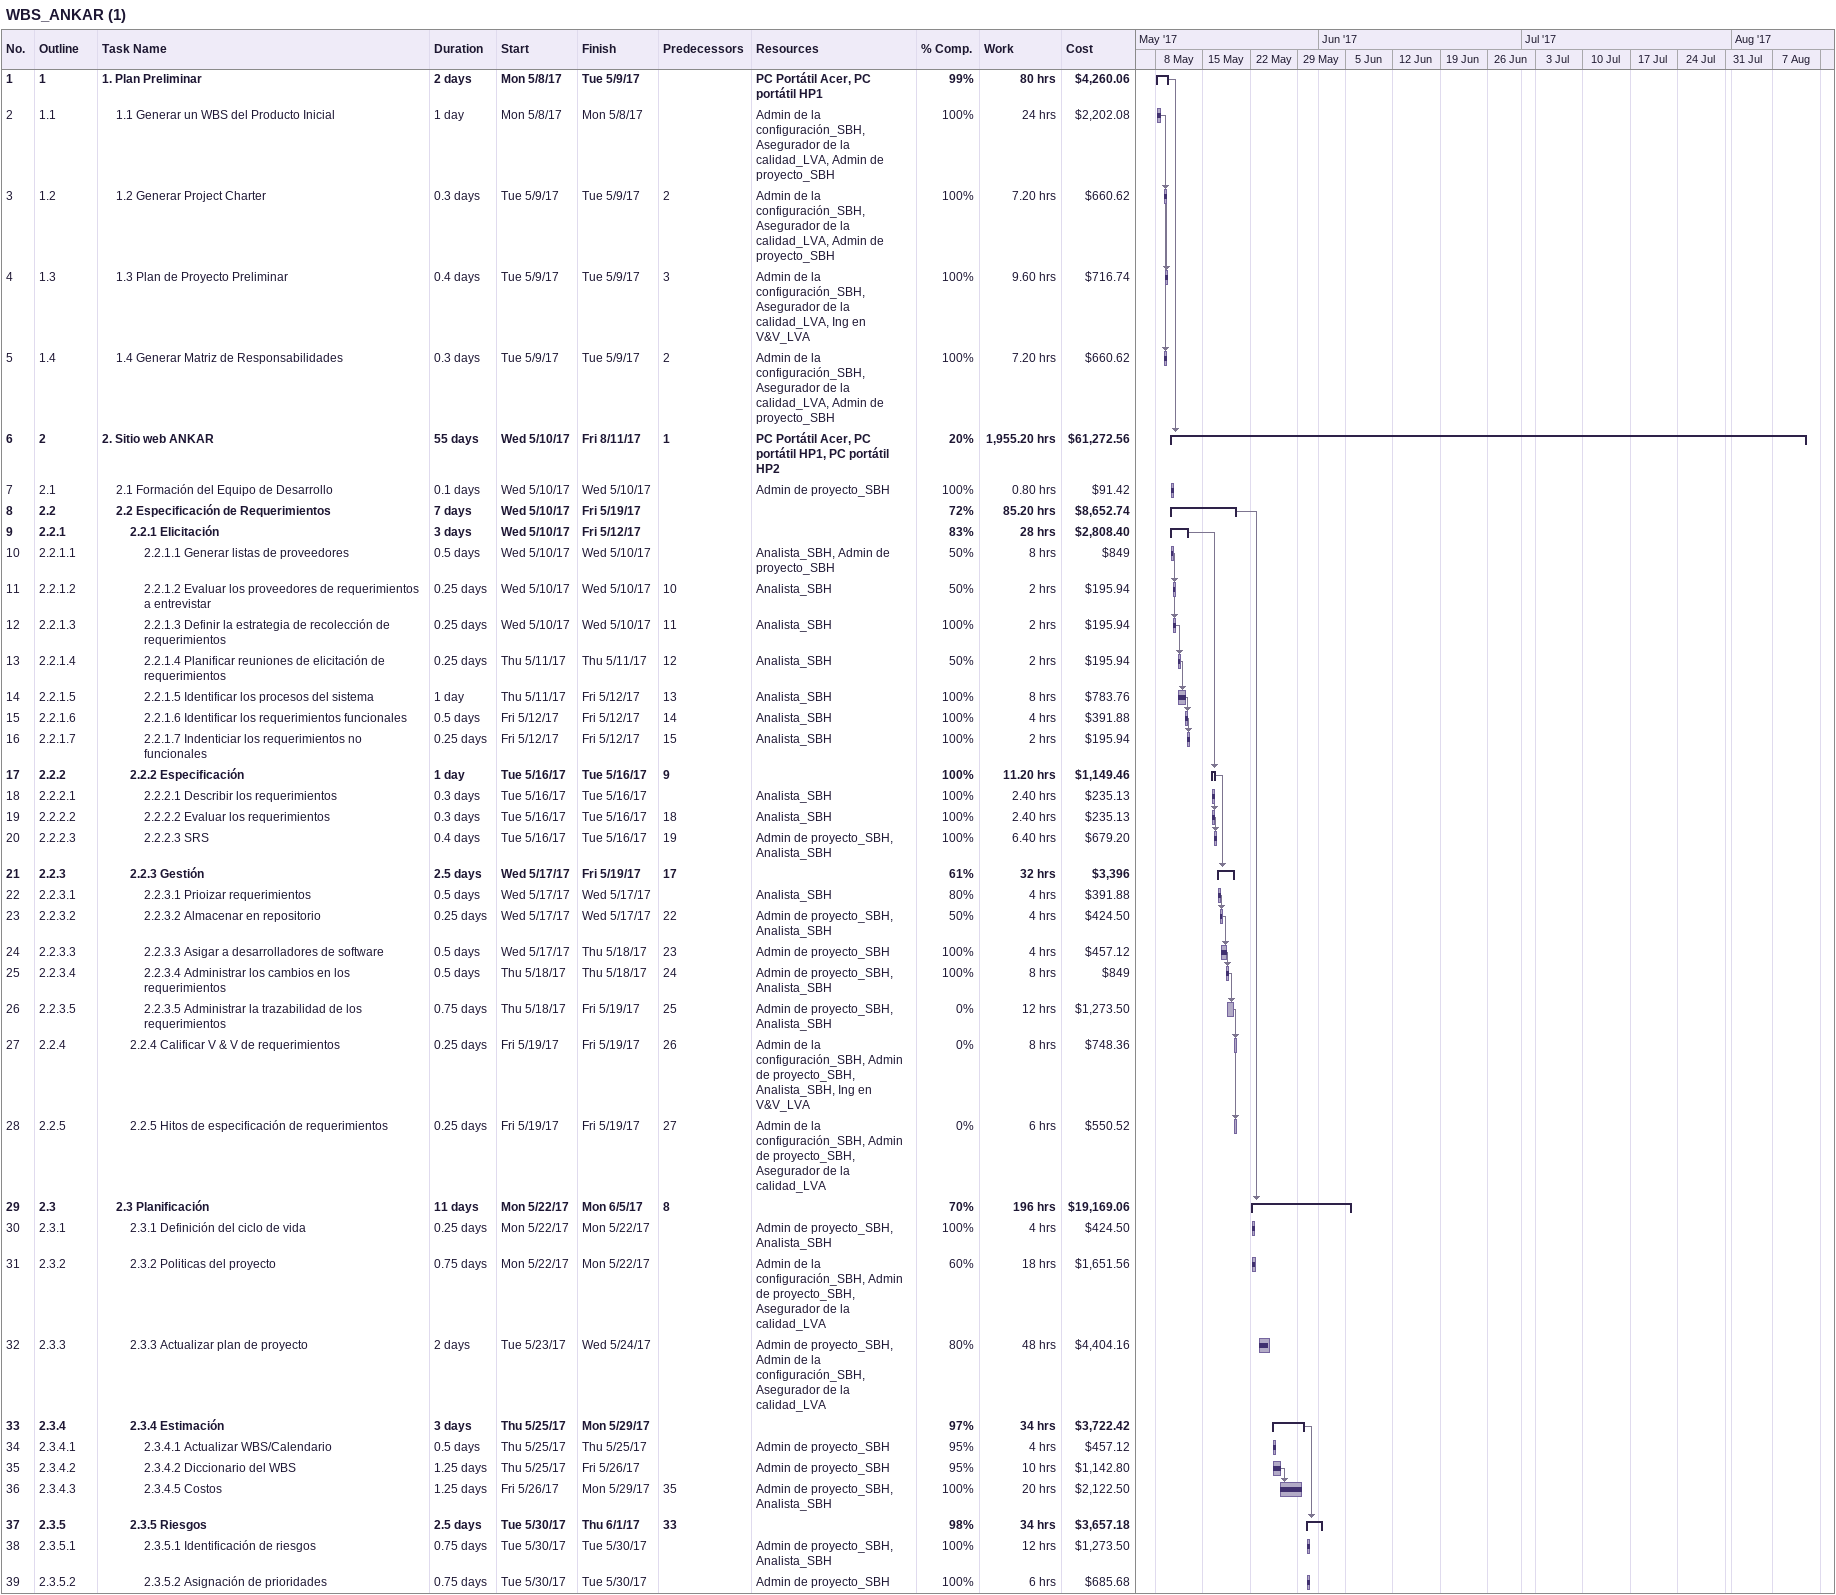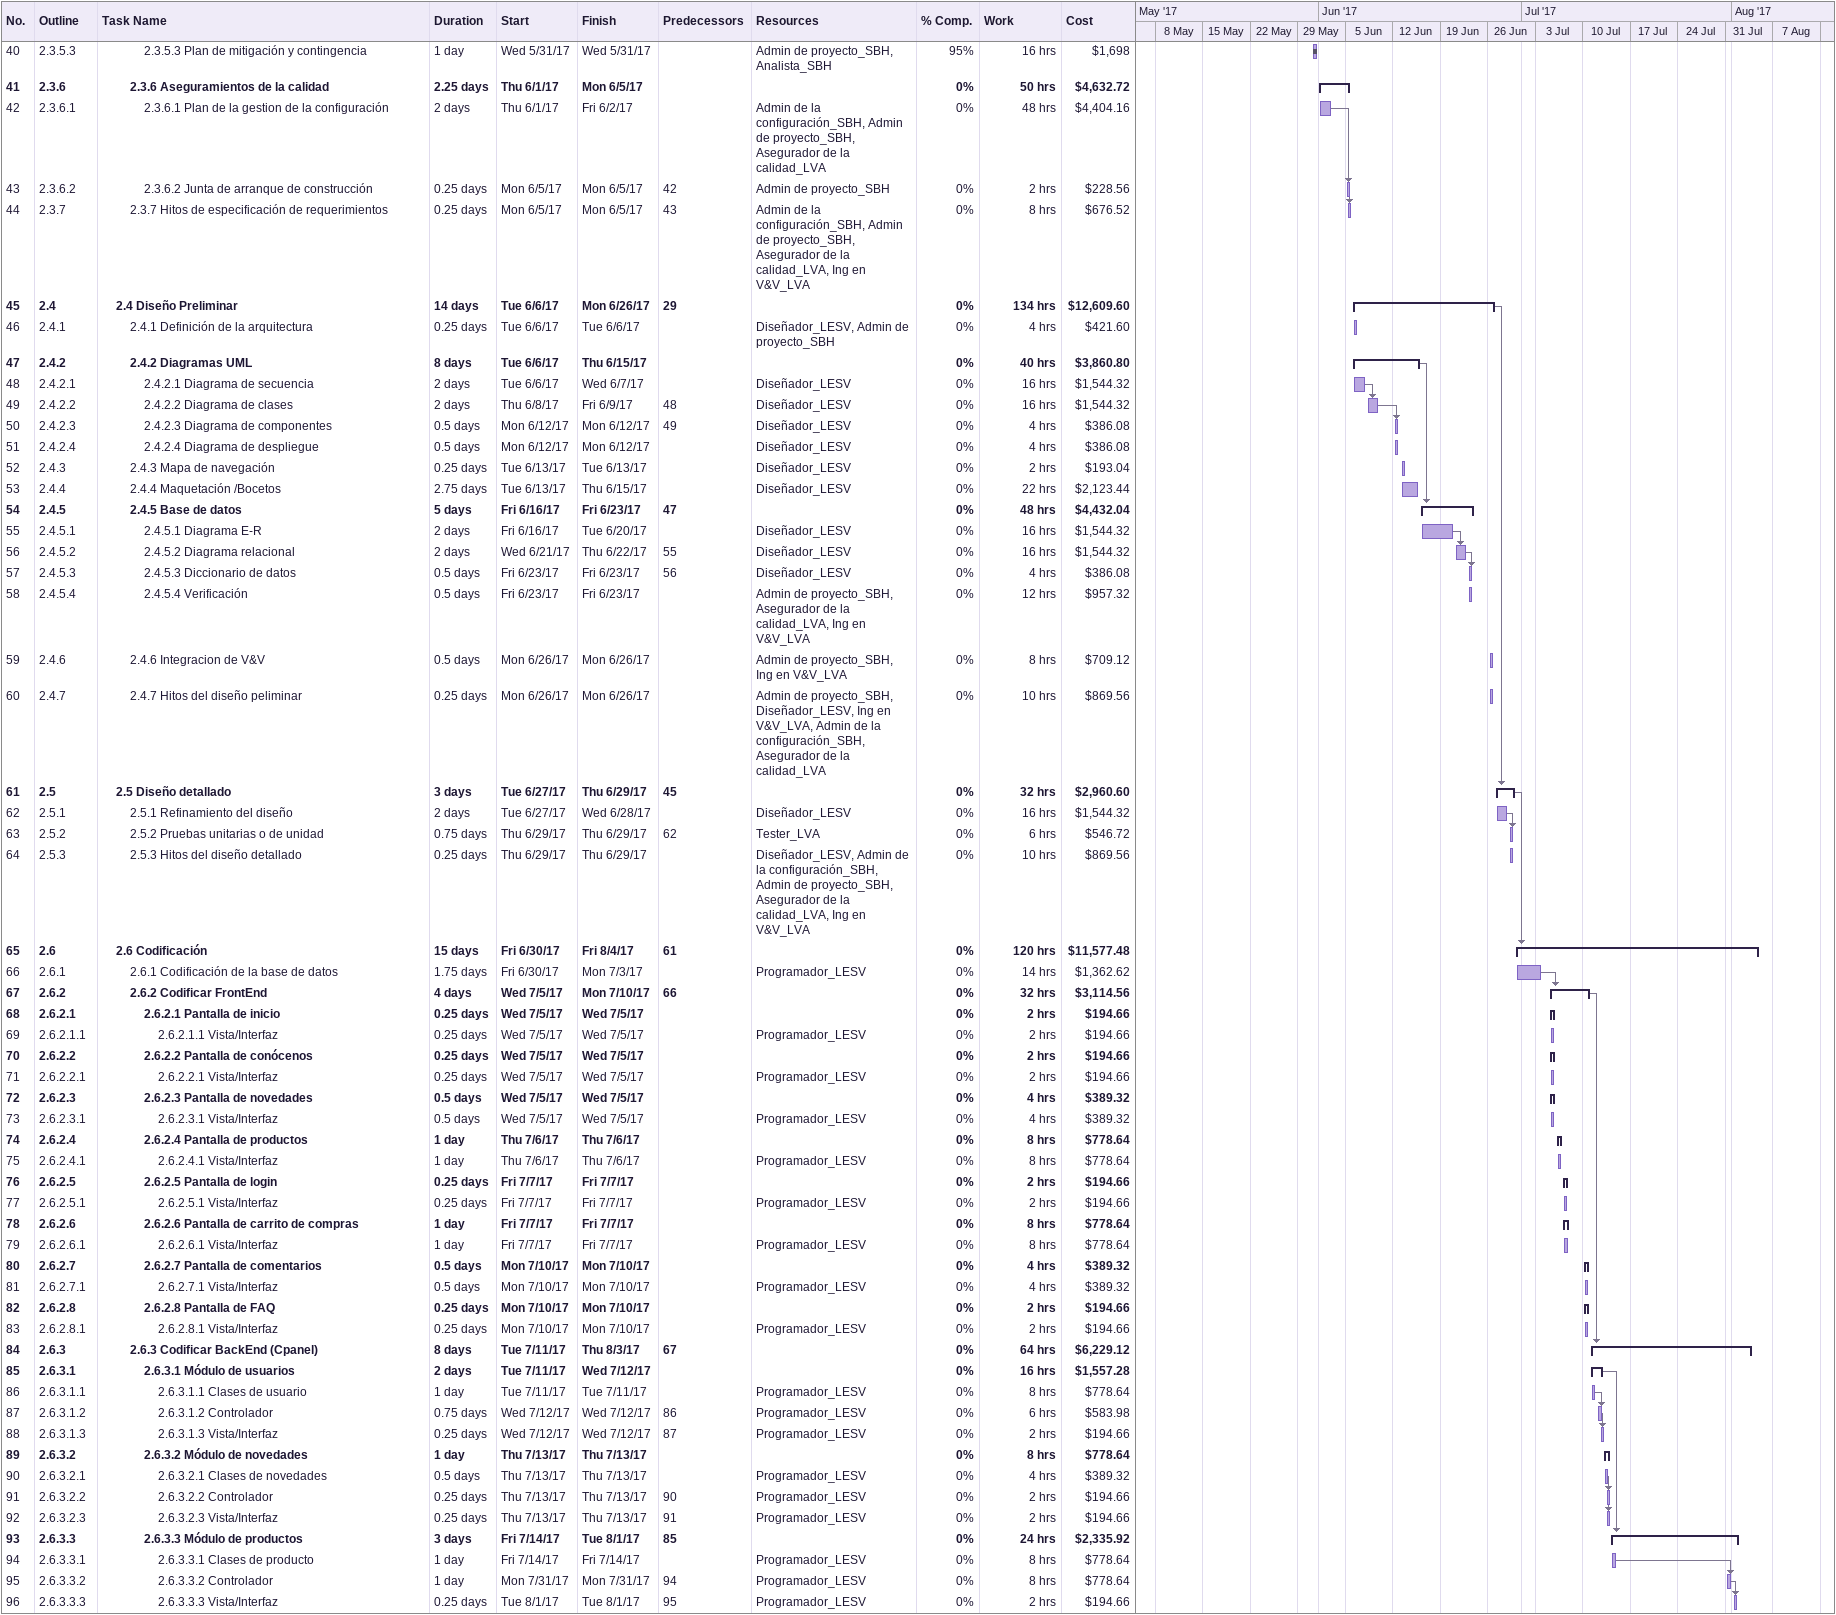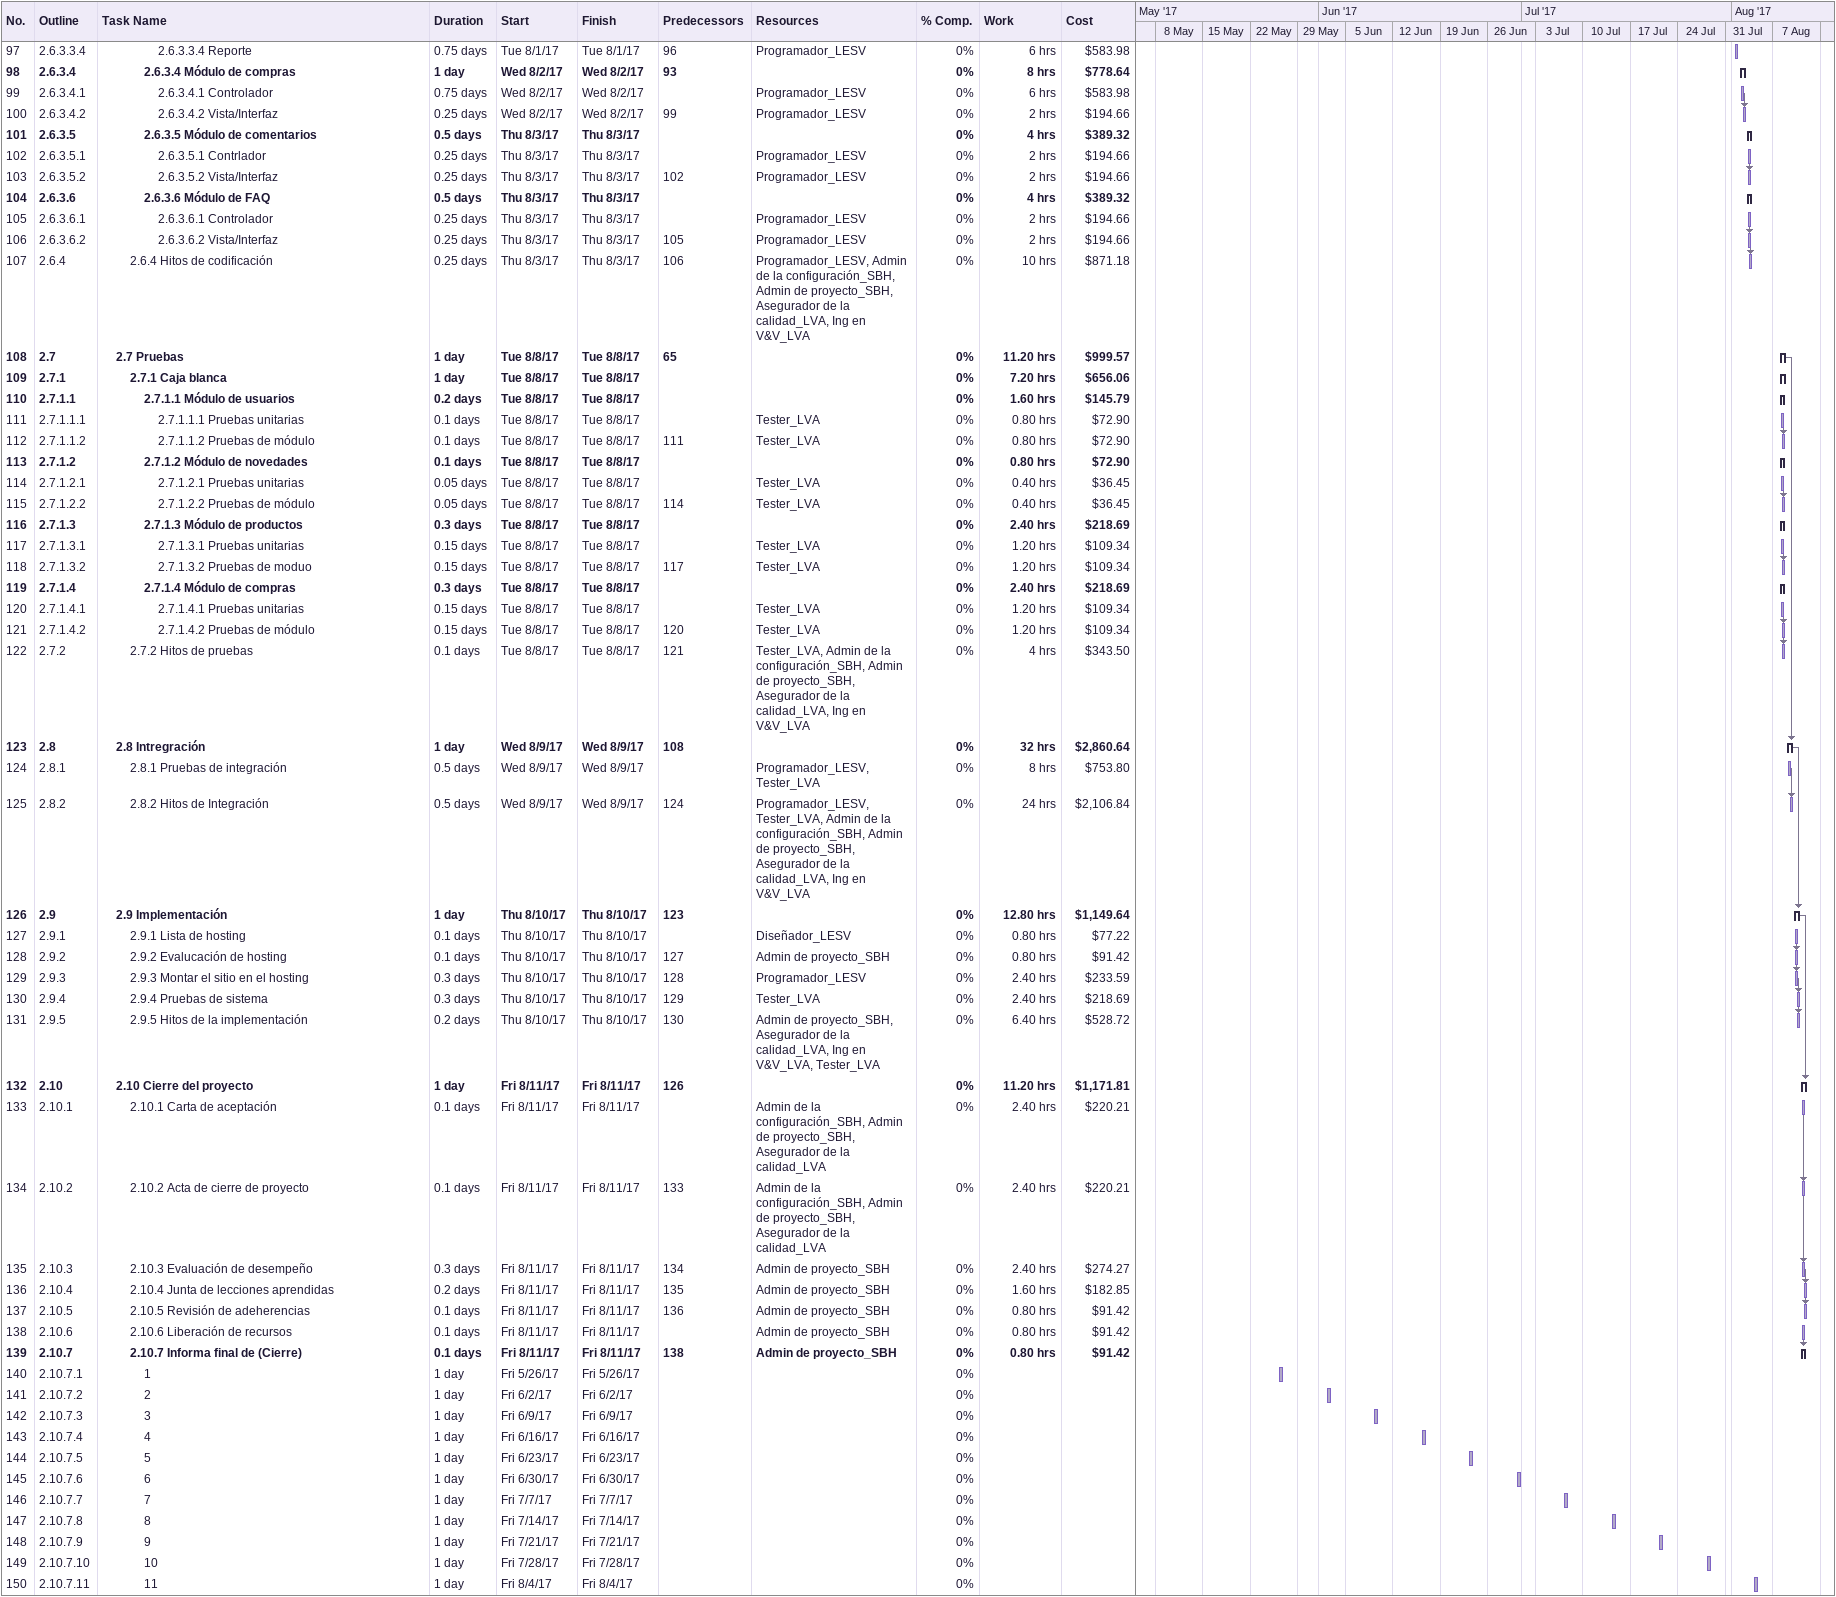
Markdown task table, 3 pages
WBS_ANKAR (1)

| ID | WBS | Task | Duration | Start | Finish | Predecessors | Resources | % complete | Work (h) | Cost ($) |
|---|---|---|---|---|---|---|---|---|---|---|
| 1 | 1 | **1. Plan Preliminar** | 2d | 2017-05-08 | 2017-05-09 |  | PC Portátil Acer, PC portátil HP1 | 99 | 80 | 4260.06 |
| 2 | 1.1 | 1.1 Generar un WBS del Producto Inicial | 1d | 2017-05-08 | 2017-05-08 |  | Admin de la configuración_SBH, Asegurador de la calidad_LVA, Admin de proyecto_SBH | 100 | 24 | 2202.08 |
| 3 | 1.2 | 1.2 Generar Project Charter | 0.3d | 2017-05-09 | 2017-05-09 | 2 | Admin de la configuración_SBH, Asegurador de la calidad_LVA, Admin de proyecto_SBH | 100 | 7.20 | 660.62 |
| 4 | 1.3 | 1.3 Plan de Proyecto Preliminar | 0.4d | 2017-05-09 | 2017-05-09 | 3 | Admin de la configuración_SBH, Asegurador de la calidad_LVA, Ing en V&V_LVA | 100 | 9.60 | 716.74 |
| 5 | 1.4 | 1.4 Generar Matriz de Responsabilidades | 0.3d | 2017-05-09 | 2017-05-09 | 2 | Admin de la configuración_SBH, Asegurador de la calidad_LVA, Admin de proyecto_SBH | 100 | 7.20 | 660.62 |
| 6 | 2 | **2. Sitio web ANKAR** | 55d | 2017-05-10 | 2017-08-11 | 1 | PC Portátil Acer, PC portátil HP1, PC portátil HP2 | 20 | 1955.20 | 61272.56 |
| 7 | 2.1 | 2.1 Formación del Equipo de Desarrollo | 0.1d | 2017-05-10 | 2017-05-10 |  | Admin de proyecto_SBH | 100 | 0.80 | 91.42 |
| 8 | 2.2 | **2.2 Especificación de Requerimientos** | 7d | 2017-05-10 | 2017-05-19 |  |  | 72 | 85.20 | 8652.74 |
| 9 | 2.2.1 | **2.2.1 Elicitación** | 3d | 2017-05-10 | 2017-05-12 |  |  | 83 | 28 | 2808.40 |
| 10 | 2.2.1.1 | 2.2.1.1 Generar listas de proveedores | 0.5d | 2017-05-10 | 2017-05-10 |  | Analista_SBH, Admin de proyecto_SBH | 50 | 8 | 849 |
| 11 | 2.2.1.2 | 2.2.1.2 Evaluar los proveedores de requerimientos a entrevistar | 0.25d | 2017-05-10 | 2017-05-10 | 10 | Analista_SBH | 50 | 2 | 195.94 |
| 12 | 2.2.1.3 | 2.2.1.3 Definir la estrategia de recolección de requerimientos | 0.25d | 2017-05-10 | 2017-05-10 | 11 | Analista_SBH | 100 | 2 | 195.94 |
| 13 | 2.2.1.4 | 2.2.1.4 Planificar reuniones de elicitación de requerimientos | 0.25d | 2017-05-11 | 2017-05-11 | 12 | Analista_SBH | 50 | 2 | 195.94 |
| 14 | 2.2.1.5 | 2.2.1.5 Identificar los procesos del sistema | 1d | 2017-05-11 | 2017-05-12 | 13 | Analista_SBH | 100 | 8 | 783.76 |
| 15 | 2.2.1.6 | 2.2.1.6 Identificar los requerimientos funcionales | 0.5d | 2017-05-12 | 2017-05-12 | 14 | Analista_SBH | 100 | 4 | 391.88 |
| 16 | 2.2.1.7 | 2.2.1.7 Indenticiar los requerimientos no funcionales | 0.25d | 2017-05-12 | 2017-05-12 | 15 | Analista_SBH | 100 | 2 | 195.94 |
| 17 | 2.2.2 | **2.2.2 Especificación** | 1d | 2017-05-16 | 2017-05-16 | 9 |  | 100 | 11.20 | 1149.46 |
| 18 | 2.2.2.1 | 2.2.2.1 Describir los requerimientos | 0.3d | 2017-05-16 | 2017-05-16 |  | Analista_SBH | 100 | 2.40 | 235.13 |
| 19 | 2.2.2.2 | 2.2.2.2 Evaluar los requerimientos | 0.3d | 2017-05-16 | 2017-05-16 | 18 | Analista_SBH | 100 | 2.40 | 235.13 |
| 20 | 2.2.2.3 | 2.2.2.3 SRS | 0.4d | 2017-05-16 | 2017-05-16 | 19 | Admin de proyecto_SBH, Analista_SBH | 100 | 6.40 | 679.20 |
| 21 | 2.2.3 | **2.2.3 Gestión** | 2.5d | 2017-05-17 | 2017-05-19 | 17 |  | 61 | 32 | 3396 |
| 22 | 2.2.3.1 | 2.2.3.1 Prioizar requerimientos | 0.5d | 2017-05-17 | 2017-05-17 |  | Analista_SBH | 80 | 4 | 391.88 |
| 23 | 2.2.3.2 | 2.2.3.2 Almacenar en repositorio | 0.25d | 2017-05-17 | 2017-05-17 | 22 | Admin de proyecto_SBH, Analista_SBH | 50 | 4 | 424.50 |
| 24 | 2.2.3.3 | 2.2.3.3 Asigar a desarrolladores de software | 0.5d | 2017-05-17 | 2017-05-18 | 23 | Admin de proyecto_SBH | 100 | 4 | 457.12 |
| 25 | 2.2.3.4 | 2.2.3.4 Administrar los cambios en los requerimientos | 0.5d | 2017-05-18 | 2017-05-18 | 24 | Admin de proyecto_SBH, Analista_SBH | 100 | 8 | 849 |
| 26 | 2.2.3.5 | 2.2.3.5 Administrar la trazabilidad de los requerimientos | 0.75d | 2017-05-18 | 2017-05-19 | 25 | Admin de proyecto_SBH, Analista_SBH | 0 | 12 | 1273.50 |
| 27 | 2.2.4 | 2.2.4 Calificar V & V de requerimientos | 0.25d | 2017-05-19 | 2017-05-19 | 26 | Admin de la configuración_SBH, Admin de proyecto_SBH, Analista_SBH, Ing en V&V_LVA | 0 | 8 | 748.36 |
| 28 | 2.2.5 | 2.2.5 Hitos de especificación de requerimientos | 0.25d | 2017-05-19 | 2017-05-19 | 27 | Admin de la configuración_SBH, Admin de proyecto_SBH, Asegurador de la calidad_LVA | 0 | 6 | 550.52 |
| 29 | 2.3 | **2.3 Planificación** | 11d | 2017-05-22 | 2017-06-05 | 8 |  | 70 | 196 | 19169.06 |
| 30 | 2.3.1 | 2.3.1 Definición del ciclo de vida | 0.25d | 2017-05-22 | 2017-05-22 |  | Admin de proyecto_SBH, Analista_SBH | 100 | 4 | 424.50 |
| 31 | 2.3.2 | 2.3.2 Politicas del proyecto | 0.75d | 2017-05-22 | 2017-05-22 |  | Admin de la configuración_SBH, Admin de proyecto_SBH, Asegurador de la calidad_LVA | 60 | 18 | 1651.56 |
| 32 | 2.3.3 | 2.3.3 Actualizar plan de proyecto | 2d | 2017-05-23 | 2017-05-24 |  | Admin de proyecto_SBH, Admin de la configuración_SBH, Asegurador de la calidad_LVA | 80 | 48 | 4404.16 |
| 33 | 2.3.4 | **2.3.4 Estimación** | 3d | 2017-05-25 | 2017-05-29 |  |  | 97 | 34 | 3722.42 |
| 34 | 2.3.4.1 | 2.3.4.1 Actualizar WBS/Calendario | 0.5d | 2017-05-25 | 2017-05-25 |  | Admin de proyecto_SBH | 95 | 4 | 457.12 |
| 35 | 2.3.4.2 | 2.3.4.2 Diccionario del WBS | 1.25d | 2017-05-25 | 2017-05-26 |  | Admin de proyecto_SBH | 95 | 10 | 1142.80 |
| 36 | 2.3.4.3 | 2.3.4.5 Costos | 1.25d | 2017-05-26 | 2017-05-29 | 35 | Admin de proyecto_SBH, Analista_SBH | 100 | 20 | 2122.50 |
| 37 | 2.3.5 | **2.3.5 Riesgos** | 2.5d | 2017-05-30 | 2017-06-01 | 33 |  | 98 | 34 | 3657.18 |
| 38 | 2.3.5.1 | 2.3.5.1 Identificación de riesgos | 0.75d | 2017-05-30 | 2017-05-30 |  | Admin de proyecto_SBH, Analista_SBH | 100 | 12 | 1273.50 |
| 39 | 2.3.5.2 | 2.3.5.2 Asignación de prioridades | 0.75d | 2017-05-30 | 2017-05-30 |  | Admin de proyecto_SBH | 100 | 6 | 685.68 |
| 40 | 2.3.5.3 | 2.3.5.3 Plan de mitigación y contingencia | 1d | 2017-05-31 | 2017-05-31 |  | Admin de proyecto_SBH, Analista_SBH | 95 | 16 | 1698 |
| 41 | 2.3.6 | **2.3.6 Aseguramientos de la calidad** | 2.25d | 2017-06-01 | 2017-06-05 |  |  | 0 | 50 | 4632.72 |
| 42 | 2.3.6.1 | 2.3.6.1 Plan de la gestion de la configuración | 2d | 2017-06-01 | 2017-06-02 |  | Admin de la configuración_SBH, Admin de proyecto_SBH, Asegurador de la calidad_LVA | 0 | 48 | 4404.16 |
| 43 | 2.3.6.2 | 2.3.6.2 Junta de arranque de construcción | 0.25d | 2017-06-05 | 2017-06-05 | 42 | Admin de proyecto_SBH | 0 | 2 | 228.56 |
| 44 | 2.3.7 | 2.3.7 Hitos de especificación de requerimientos | 0.25d | 2017-06-05 | 2017-06-05 | 43 | Admin de la configuración_SBH, Admin de proyecto_SBH, Asegurador de la calidad_LVA, Ing en V&V_LVA | 0 | 8 | 676.52 |
| 45 | 2.4 | **2.4 Diseño Preliminar** | 14d | 2017-06-06 | 2017-06-26 | 29 |  | 0 | 134 | 12609.60 |
| 46 | 2.4.1 | 2.4.1 Definición de la arquitectura | 0.25d | 2017-06-06 | 2017-06-06 |  | Diseñador_LESV, Admin de proyecto_SBH | 0 | 4 | 421.60 |
| 47 | 2.4.2 | **2.4.2 Diagramas UML** | 8d | 2017-06-06 | 2017-06-15 |  |  | 0 | 40 | 3860.80 |
| 48 | 2.4.2.1 | 2.4.2.1 Diagrama de secuencia | 2d | 2017-06-06 | 2017-06-07 |  | Diseñador_LESV | 0 | 16 | 1544.32 |
| 49 | 2.4.2.2 | 2.4.2.2 Diagrama de clases | 2d | 2017-06-08 | 2017-06-09 | 48 | Diseñador_LESV | 0 | 16 | 1544.32 |
| 50 | 2.4.2.3 | 2.4.2.3 Diagrama de componentes | 0.5d | 2017-06-12 | 2017-06-12 | 49 | Diseñador_LESV | 0 | 4 | 386.08 |
| 51 | 2.4.2.4 | 2.4.2.4 Diagrama de despliegue | 0.5d | 2017-06-12 | 2017-06-12 |  | Diseñador_LESV | 0 | 4 | 386.08 |
| 52 | 2.4.3 | 2.4.3 Mapa de navegación | 0.25d | 2017-06-13 | 2017-06-13 |  | Diseñador_LESV | 0 | 2 | 193.04 |
| 53 | 2.4.4 | 2.4.4 Maquetación /Bocetos | 2.75d | 2017-06-13 | 2017-06-15 |  | Diseñador_LESV | 0 | 22 | 2123.44 |
| 54 | 2.4.5 | **2.4.5 Base de datos** | 5d | 2017-06-16 | 2017-06-23 | 47 |  | 0 | 48 | 4432.04 |
| 55 | 2.4.5.1 | 2.4.5.1 Diagrama E-R | 2d | 2017-06-16 | 2017-06-20 |  | Diseñador_LESV | 0 | 16 | 1544.32 |
| 56 | 2.4.5.2 | 2.4.5.2 Diagrama relacional | 2d | 2017-06-21 | 2017-06-22 | 55 | Diseñador_LESV | 0 | 16 | 1544.32 |
| 57 | 2.4.5.3 | 2.4.5.3 Diccionario de datos | 0.5d | 2017-06-23 | 2017-06-23 | 56 | Diseñador_LESV | 0 | 4 | 386.08 |
| 58 | 2.4.5.4 | 2.4.5.4 Verificación | 0.5d | 2017-06-23 | 2017-06-23 |  | Admin de proyecto_SBH, Asegurador de la calidad_LVA, Ing en V&V_LVA | 0 | 12 | 957.32 |
| 59 | 2.4.6 | 2.4.6 Integracion de V&V | 0.5d | 2017-06-26 | 2017-06-26 |  | Admin de proyecto_SBH, Ing en V&V_LVA | 0 | 8 | 709.12 |
| 60 | 2.4.7 | 2.4.7 Hitos del diseño peliminar | 0.25d | 2017-06-26 | 2017-06-26 |  | Admin de proyecto_SBH, Diseñador_LESV, Ing en V&V_LVA, Admin de la configuración_SBH, Asegurador de la calidad_LVA | 0 | 10 | 869.56 |
| 61 | 2.5 | **2.5 Diseño detallado** | 3d | 2017-06-27 | 2017-06-29 | 45 |  | 0 | 32 | 2960.60 |
| 62 | 2.5.1 | 2.5.1 Refinamiento del diseño | 2d | 2017-06-27 | 2017-06-28 |  | Diseñador_LESV | 0 | 16 | 1544.32 |
| 63 | 2.5.2 | 2.5.2 Pruebas unitarias o de unidad | 0.75d | 2017-06-29 | 2017-06-29 | 62 | Tester_LVA | 0 | 6 | 546.72 |
| 64 | 2.5.3 | 2.5.3 Hitos del diseño detallado | 0.25d | 2017-06-29 | 2017-06-29 |  | Diseñador_LESV, Admin de la configuración_SBH, Admin de proyecto_SBH, Asegurador de la calidad_LVA, Ing en V&V_LVA | 0 | 10 | 869.56 |
| 65 | 2.6 | **2.6 Codificación** | 15d | 2017-06-30 | 2017-08-04 | 61 |  | 0 | 120 | 11577.48 |
| 66 | 2.6.1 | 2.6.1 Codificación de la base de datos | 1.75d | 2017-06-30 | 2017-07-03 |  | Programador_LESV | 0 | 14 | 1362.62 |
| 67 | 2.6.2 | **2.6.2 Codificar FrontEnd** | 4d | 2017-07-05 | 2017-07-10 | 66 |  | 0 | 32 | 3114.56 |
| 68 | 2.6.2.1 | **2.6.2.1 Pantalla de inicio** | 0.25d | 2017-07-05 | 2017-07-05 |  |  | 0 | 2 | 194.66 |
| 69 | 2.6.2.1.1 | 2.6.2.1.1 Vista/Interfaz | 0.25d | 2017-07-05 | 2017-07-05 |  | Programador_LESV | 0 | 2 | 194.66 |
| 70 | 2.6.2.2 | **2.6.2.2 Pantalla de conócenos** | 0.25d | 2017-07-05 | 2017-07-05 |  |  | 0 | 2 | 194.66 |
| 71 | 2.6.2.2.1 | 2.6.2.2.1 Vista/Interfaz | 0.25d | 2017-07-05 | 2017-07-05 |  | Programador_LESV | 0 | 2 | 194.66 |
| 72 | 2.6.2.3 | **2.6.2.3 Pantalla de novedades** | 0.5d | 2017-07-05 | 2017-07-05 |  |  | 0 | 4 | 389.32 |
| 73 | 2.6.2.3.1 | 2.6.2.3.1 Vista/Interfaz | 0.5d | 2017-07-05 | 2017-07-05 |  | Programador_LESV | 0 | 4 | 389.32 |
| 74 | 2.6.2.4 | **2.6.2.4 Pantalla de productos** | 1d | 2017-07-06 | 2017-07-06 |  |  | 0 | 8 | 778.64 |
| 75 | 2.6.2.4.1 | 2.6.2.4.1 Vista/Interfaz | 1d | 2017-07-06 | 2017-07-06 |  | Programador_LESV | 0 | 8 | 778.64 |
| 76 | 2.6.2.5 | **2.6.2.5 Pantalla de login** | 0.25d | 2017-07-07 | 2017-07-07 |  |  | 0 | 2 | 194.66 |
| 77 | 2.6.2.5.1 | 2.6.2.5.1 Vista/Interfaz | 0.25d | 2017-07-07 | 2017-07-07 |  | Programador_LESV | 0 | 2 | 194.66 |
| 78 | 2.6.2.6 | **2.6.2.6 Pantalla de carrito de compras** | 1d | 2017-07-07 | 2017-07-07 |  |  | 0 | 8 | 778.64 |
| 79 | 2.6.2.6.1 | 2.6.2.6.1 Vista/Interfaz | 1d | 2017-07-07 | 2017-07-07 |  | Programador_LESV | 0 | 8 | 778.64 |
| 80 | 2.6.2.7 | **2.6.2.7 Pantalla de comentarios** | 0.5d | 2017-07-10 | 2017-07-10 |  |  | 0 | 4 | 389.32 |
| 81 | 2.6.2.7.1 | 2.6.2.7.1 Vista/Interfaz | 0.5d | 2017-07-10 | 2017-07-10 |  | Programador_LESV | 0 | 4 | 389.32 |
| 82 | 2.6.2.8 | **2.6.2.8 Pantalla de FAQ** | 0.25d | 2017-07-10 | 2017-07-10 |  |  | 0 | 2 | 194.66 |
| 83 | 2.6.2.8.1 | 2.6.2.8.1 Vista/Interfaz | 0.25d | 2017-07-10 | 2017-07-10 |  | Programador_LESV | 0 | 2 | 194.66 |
| 84 | 2.6.3 | **2.6.3 Codificar BackEnd (Cpanel)** | 8d | 2017-07-11 | 2017-08-03 | 67 |  | 0 | 64 | 6229.12 |
| 85 | 2.6.3.1 | **2.6.3.1 Módulo de usuarios** | 2d | 2017-07-11 | 2017-07-12 |  |  | 0 | 16 | 1557.28 |
| 86 | 2.6.3.1.1 | 2.6.3.1.1 Clases de usuario | 1d | 2017-07-11 | 2017-07-11 |  | Programador_LESV | 0 | 8 | 778.64 |
| 87 | 2.6.3.1.2 | 2.6.3.1.2 Controlador | 0.75d | 2017-07-12 | 2017-07-12 | 86 | Programador_LESV | 0 | 6 | 583.98 |
| 88 | 2.6.3.1.3 | 2.6.3.1.3 Vista/Interfaz | 0.25d | 2017-07-12 | 2017-07-12 | 87 | Programador_LESV | 0 | 2 | 194.66 |
| 89 | 2.6.3.2 | **2.6.3.2 Módulo de novedades** | 1d | 2017-07-13 | 2017-07-13 |  |  | 0 | 8 | 778.64 |
| 90 | 2.6.3.2.1 | 2.6.3.2.1 Clases de novedades | 0.5d | 2017-07-13 | 2017-07-13 |  | Programador_LESV | 0 | 4 | 389.32 |
| 91 | 2.6.3.2.2 | 2.6.3.2.2 Controlador | 0.25d | 2017-07-13 | 2017-07-13 | 90 | Programador_LESV | 0 | 2 | 194.66 |
| 92 | 2.6.3.2.3 | 2.6.3.2.3 Vista/Interfaz | 0.25d | 2017-07-13 | 2017-07-13 | 91 | Programador_LESV | 0 | 2 | 194.66 |
| 93 | 2.6.3.3 | **2.6.3.3 Módulo de productos** | 3d | 2017-07-14 | 2017-08-01 | 85 |  | 0 | 24 | 2335.92 |
| 94 | 2.6.3.3.1 | 2.6.3.3.1 Clases de producto | 1d | 2017-07-14 | 2017-07-14 |  | Programador_LESV | 0 | 8 | 778.64 |
| 95 | 2.6.3.3.2 | 2.6.3.3.2 Controlador | 1d | 2017-07-31 | 2017-07-31 | 94 | Programador_LESV | 0 | 8 | 778.64 |
| 96 | 2.6.3.3.3 | 2.6.3.3.3 Vista/Interfaz | 0.25d | 2017-08-01 | 2017-08-01 | 95 | Programador_LESV | 0 | 2 | 194.66 |
| 97 | 2.6.3.3.4 | 2.6.3.3.4 Reporte | 0.75d | 2017-08-01 | 2017-08-01 | 96 | Programador_LESV | 0 | 6 | 583.98 |
| 98 | 2.6.3.4 | **2.6.3.4 Módulo de compras** | 1d | 2017-08-02 | 2017-08-02 | 93 |  | 0 | 8 | 778.64 |
| 99 | 2.6.3.4.1 | 2.6.3.4.1 Controlador | 0.75d | 2017-08-02 | 2017-08-02 |  | Programador_LESV | 0 | 6 | 583.98 |
| 100 | 2.6.3.4.2 | 2.6.3.4.2 Vista/Interfaz | 0.25d | 2017-08-02 | 2017-08-02 | 99 | Programador_LESV | 0 | 2 | 194.66 |
| 101 | 2.6.3.5 | **2.6.3.5 Módulo de comentarios** | 0.5d | 2017-08-03 | 2017-08-03 |  |  | 0 | 4 | 389.32 |
| 102 | 2.6.3.5.1 | 2.6.3.5.1 Contrlador | 0.25d | 2017-08-03 | 2017-08-03 |  | Programador_LESV | 0 | 2 | 194.66 |
| 103 | 2.6.3.5.2 | 2.6.3.5.2 Vista/Interfaz | 0.25d | 2017-08-03 | 2017-08-03 | 102 | Programador_LESV | 0 | 2 | 194.66 |
| 104 | 2.6.3.6 | **2.6.3.6 Módulo de FAQ** | 0.5d | 2017-08-03 | 2017-08-03 |  |  | 0 | 4 | 389.32 |
| 105 | 2.6.3.6.1 | 2.6.3.6.1 Controlador | 0.25d | 2017-08-03 | 2017-08-03 |  | Programador_LESV | 0 | 2 | 194.66 |
| 106 | 2.6.3.6.2 | 2.6.3.6.2 Vista/Interfaz | 0.25d | 2017-08-03 | 2017-08-03 | 105 | Programador_LESV | 0 | 2 | 194.66 |
| 107 | 2.6.4 | 2.6.4 Hitos de codificación | 0.25d | 2017-08-03 | 2017-08-03 | 106 | Programador_LESV, Admin de la configuración_SBH, Admin de proyecto_SBH, Asegurador de la calidad_LVA, Ing en V&V_LVA | 0 | 10 | 871.18 |
| 108 | 2.7 | **2.7 Pruebas** | 1d | 2017-08-08 | 2017-08-08 | 65 |  | 0 | 11.20 | 999.57 |
| 109 | 2.7.1 | **2.7.1 Caja blanca** | 1d | 2017-08-08 | 2017-08-08 |  |  | 0 | 7.20 | 656.06 |
| 110 | 2.7.1.1 | **2.7.1.1 Módulo de usuarios** | 0.2d | 2017-08-08 | 2017-08-08 |  |  | 0 | 1.60 | 145.79 |
| 111 | 2.7.1.1.1 | 2.7.1.1.1 Pruebas unitarias | 0.1d | 2017-08-08 | 2017-08-08 |  | Tester_LVA | 0 | 0.80 | 72.90 |
| 112 | 2.7.1.1.2 | 2.7.1.1.2 Pruebas de módulo | 0.1d | 2017-08-08 | 2017-08-08 | 111 | Tester_LVA | 0 | 0.80 | 72.90 |
| 113 | 2.7.1.2 | **2.7.1.2 Módulo de novedades** | 0.1d | 2017-08-08 | 2017-08-08 |  |  | 0 | 0.80 | 72.90 |
| 114 | 2.7.1.2.1 | 2.7.1.2.1 Pruebas unitarias | 0.05d | 2017-08-08 | 2017-08-08 |  | Tester_LVA | 0 | 0.40 | 36.45 |
| 115 | 2.7.1.2.2 | 2.7.1.2.2 Pruebas de módulo | 0.05d | 2017-08-08 | 2017-08-08 | 114 | Tester_LVA | 0 | 0.40 | 36.45 |
| 116 | 2.7.1.3 | **2.7.1.3 Módulo de productos** | 0.3d | 2017-08-08 | 2017-08-08 |  |  | 0 | 2.40 | 218.69 |
| 117 | 2.7.1.3.1 | 2.7.1.3.1 Pruebas unitarias | 0.15d | 2017-08-08 | 2017-08-08 |  | Tester_LVA | 0 | 1.20 | 109.34 |
| 118 | 2.7.1.3.2 | 2.7.1.3.2 Pruebas de moduo | 0.15d | 2017-08-08 | 2017-08-08 | 117 | Tester_LVA | 0 | 1.20 | 109.34 |
| 119 | 2.7.1.4 | **2.7.1.4 Módulo de compras** | 0.3d | 2017-08-08 | 2017-08-08 |  |  | 0 | 2.40 | 218.69 |
| 120 | 2.7.1.4.1 | 2.7.1.4.1 Pruebas unitarias | 0.15d | 2017-08-08 | 2017-08-08 |  | Tester_LVA | 0 | 1.20 | 109.34 |
| 121 | 2.7.1.4.2 | 2.7.1.4.2 Pruebas de módulo | 0.15d | 2017-08-08 | 2017-08-08 | 120 | Tester_LVA | 0 | 1.20 | 109.34 |
| 122 | 2.7.2 | 2.7.2 Hitos de pruebas | 0.1d | 2017-08-08 | 2017-08-08 | 121 | Tester_LVA, Admin de la configuración_SBH, Admin de proyecto_SBH, Asegurador de la calidad_LVA, Ing en V&V_LVA | 0 | 4 | 343.50 |
| 123 | 2.8 | **2.8 Intregración** | 1d | 2017-08-09 | 2017-08-09 | 108 |  | 0 | 32 | 2860.64 |
| 124 | 2.8.1 | 2.8.1 Pruebas de integración | 0.5d | 2017-08-09 | 2017-08-09 |  | Programador_LESV, Tester_LVA | 0 | 8 | 753.80 |
| 125 | 2.8.2 | 2.8.2 Hitos de Integración | 0.5d | 2017-08-09 | 2017-08-09 | 124 | Programador_LESV, Tester_LVA, Admin de la configuración_SBH, Admin de proyecto_SBH, Asegurador de la calidad_LVA, Ing en V&V_LVA | 0 | 24 | 2106.84 |
| 126 | 2.9 | **2.9 Implementación** | 1d | 2017-08-10 | 2017-08-10 | 123 |  | 0 | 12.80 | 1149.64 |
| 127 | 2.9.1 | 2.9.1 Lista de hosting | 0.1d | 2017-08-10 | 2017-08-10 |  | Diseñador_LESV | 0 | 0.80 | 77.22 |
| 128 | 2.9.2 | 2.9.2 Evalucación de hosting | 0.1d | 2017-08-10 | 2017-08-10 | 127 | Admin de proyecto_SBH | 0 | 0.80 | 91.42 |
| 129 | 2.9.3 | 2.9.3 Montar el sitio en el hosting | 0.3d | 2017-08-10 | 2017-08-10 | 128 | Programador_LESV | 0 | 2.40 | 233.59 |
| 130 | 2.9.4 | 2.9.4 Pruebas de sistema | 0.3d | 2017-08-10 | 2017-08-10 | 129 | Tester_LVA | 0 | 2.40 | 218.69 |
| 131 | 2.9.5 | 2.9.5 Hitos de la implementación | 0.2d | 2017-08-10 | 2017-08-10 | 130 | Admin de proyecto_SBH, Asegurador de la calidad_LVA, Ing en V&V_LVA, Tester_LVA | 0 | 6.40 | 528.72 |
| 132 | 2.10 | **2.10 Cierre del proyecto** | 1d | 2017-08-11 | 2017-08-11 | 126 |  | 0 | 11.20 | 1171.81 |
| 133 | 2.10.1 | 2.10.1 Carta de aceptación | 0.1d | 2017-08-11 | 2017-08-11 |  | Admin de la configuración_SBH, Admin de proyecto_SBH, Asegurador de la calidad_LVA | 0 | 2.40 | 220.21 |
| 134 | 2.10.2 | 2.10.2 Acta de cierre de proyecto | 0.1d | 2017-08-11 | 2017-08-11 | 133 | Admin de la configuración_SBH, Admin de proyecto_SBH, Asegurador de la calidad_LVA | 0 | 2.40 | 220.21 |
| 135 | 2.10.3 | 2.10.3 Evaluación de desempeño | 0.3d | 2017-08-11 | 2017-08-11 | 134 | Admin de proyecto_SBH | 0 | 2.40 | 274.27 |
| 136 | 2.10.4 | 2.10.4 Junta de lecciones aprendidas | 0.2d | 2017-08-11 | 2017-08-11 | 135 | Admin de proyecto_SBH | 0 | 1.60 | 182.85 |
| 137 | 2.10.5 | 2.10.5 Revisión de adeherencias | 0.1d | 2017-08-11 | 2017-08-11 | 136 | Admin de proyecto_SBH | 0 | 0.80 | 91.42 |
| 138 | 2.10.6 | 2.10.6 Liberación de recursos | 0.1d | 2017-08-11 | 2017-08-11 |  | Admin de proyecto_SBH | 0 | 0.80 | 91.42 |
| 139 | 2.10.7 | **2.10.7 Informa final de (Cierre)** | 0.1d | 2017-08-11 | 2017-08-11 | 138 | Admin de proyecto_SBH | 0 | 0.80 | 91.42 |
| 140 | 2.10.7.1 | 1 | 1d | 2017-05-26 | 2017-05-26 |  |  | 0 |  |  |
| 141 | 2.10.7.2 | 2 | 1d | 2017-06-02 | 2017-06-02 |  |  | 0 |  |  |
| 142 | 2.10.7.3 | 3 | 1d | 2017-06-09 | 2017-06-09 |  |  | 0 |  |  |
| 143 | 2.10.7.4 | 4 | 1d | 2017-06-16 | 2017-06-16 |  |  | 0 |  |  |
| 144 | 2.10.7.5 | 5 | 1d | 2017-06-23 | 2017-06-23 |  |  | 0 |  |  |
| 145 | 2.10.7.6 | 6 | 1d | 2017-06-30 | 2017-06-30 |  |  | 0 |  |  |
| 146 | 2.10.7.7 | 7 | 1d | 2017-07-07 | 2017-07-07 |  |  | 0 |  |  |
| 147 | 2.10.7.8 | 8 | 1d | 2017-07-14 | 2017-07-14 |  |  | 0 |  |  |
| 148 | 2.10.7.9 | 9 | 1d | 2017-07-21 | 2017-07-21 |  |  | 0 |  |  |
| 149 | 2.10.7.10 | 10 | 1d | 2017-07-28 | 2017-07-28 |  |  | 0 |  |  |
| 150 | 2.10.7.11 | 11 | 1d | 2017-08-04 | 2017-08-04 |  |  | 0 |  |  |
